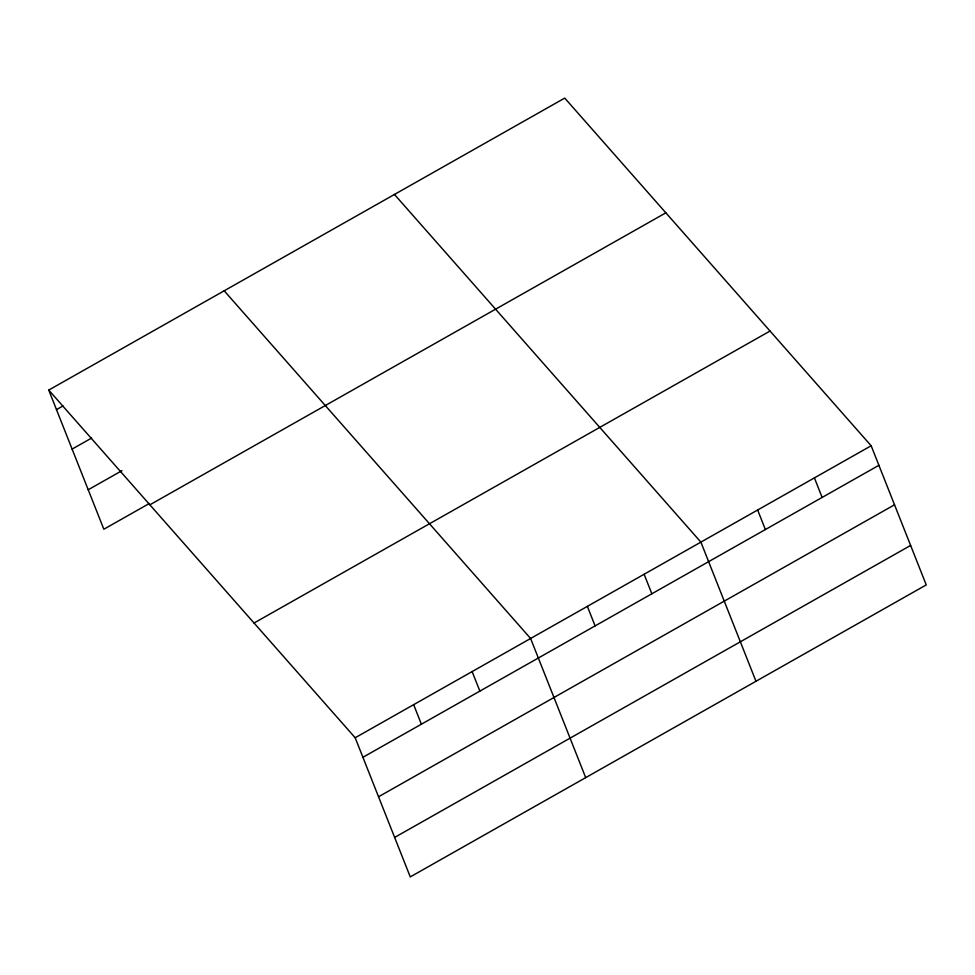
<?xml version="1.0" encoding="UTF-8"?>
<svg xmlns="http://www.w3.org/2000/svg" width="975" height="975" viewBox="0 0 975 975"><rect width="100%" height="100%" fill="white"/><g stroke="black" fill="none" stroke-linecap="round" stroke-linejoin="round"><path stroke-width="1.46" d="M48.75 390.085L564.732 98.097L871.162 445.77L926.25 584.915L410.268 876.903L355.18 737.758L48.75 390.085L103.838 529.23L149.321 503.49M56.489 409.622L62.985 405.953M72.113 449.097L91.601 438.067M88.213 489.755L121.997 470.645M149.87 504.818L665.852 212.83M254.048 623.025L770.043 331.037M355.18 737.758L871.162 445.77M362.907 757.295L878.902 465.307M378.532 796.77L894.526 504.782M394.643 837.428L910.626 545.439M394.461 194.452L700.891 542.124L755.978 681.269M224.189 290.806L530.607 638.479L585.695 777.623M814.405 477.896L822.132 497.433M757.648 510.01L765.375 529.547M644.122 574.251L651.861 593.787M587.364 606.365L595.103 625.901M472.132 671.58L479.871 691.117M413.656 704.669L421.383 724.206"/></g></svg>
